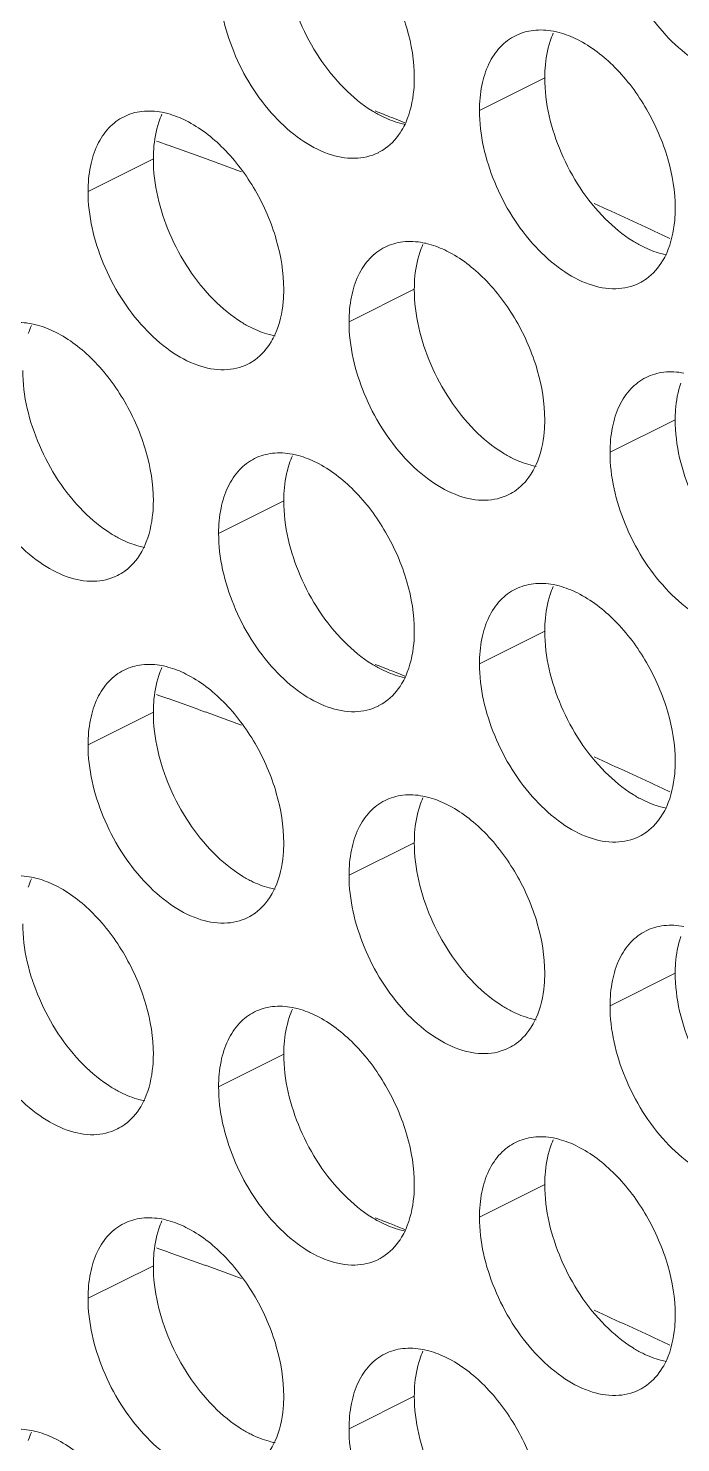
# Model space of a CAD drawing. Header units: millimetres. Extents: x 0 to 2524, y 0 to 1785.
# Drawn here: x 1863.47 to 1869.12, y 838.28 to 850.55 of the extents above; entities that cross this region are included whole.
import ezdxf

# ---------------------------------------------------------------- set-up
doc = ezdxf.new("R2010")
doc.units = ezdxf.units.MM
doc.header["$LTSCALE"] = 0.1
doc.layers.add('标注', color=251, linetype='Continuous', lineweight=9)

msp = doc.modelspace()

# ---------------------------------------------------------------- linework, layer by layer
at = {"layer": '标注'}
for p, q in [((1867.945, 850.118), (1867.379, 849.835)), ((1866.618, 849.774), (1866.672, 849.753)), ((1866.672, 849.753), (1866.731, 849.729)), ((1864.599, 849.562), (1864.577, 849.569)), ((1864.678, 849.534), (1864.599, 849.562)), ((1864.551, 849.415), (1863.985, 849.132)), ((1868.969, 848.754), (1869.03, 848.725)), ((1866.814, 848.284), (1866.248, 848.001)), ((1869.076, 847.153), (1868.511, 846.87)), ((1865.682, 846.45), (1865.117, 846.167)), ((1867.945, 845.318), (1867.379, 845.035)), ((1866.618, 844.974), (1866.672, 844.953)), ((1866.672, 844.953), (1866.731, 844.929)), ((1864.599, 844.762), (1864.577, 844.769)), ((1864.678, 844.734), (1864.599, 844.762)), ((1864.551, 844.615), (1863.985, 844.332)), ((1868.969, 843.954), (1869.03, 843.925)), ((1866.814, 843.484), (1866.248, 843.201)), ((1869.076, 842.353), (1868.511, 842.07)), ((1865.682, 841.65), (1865.117, 841.367)), ((1867.945, 840.518), (1867.379, 840.235)), ((1866.618, 840.174), (1866.672, 840.153)), ((1866.672, 840.153), (1866.731, 840.129)), ((1864.599, 839.962), (1864.577, 839.969)), ((1864.678, 839.934), (1864.599, 839.962)), ((1864.551, 839.815), (1863.985, 839.532)), ((1868.969, 839.154), (1869.03, 839.125)), ((1866.814, 838.684), (1866.248, 838.401))]:
    msp.add_line(p, q, dxfattribs=at)
for centre, radius, start, end in [((1868.689, 850.207), 0.734, 155.8796, 161.7803), ((1865.295, 849.504), 0.734, 155.8796, 161.7803), ((1850.978, 810.636), 42.147, 68.2177, 68.4277), ((1850.332, 808.891), 43.1, 70.0992, 70.5572), ((1866.299, 849.875), 0.453, 296.5256, 305.9034), ((1850.171, 808.448), 43.572, 69.6619, 70.0992), ((1849.654, 807.547), 45.509, 64.8858, 65.7125), ((1867.558, 848.373), 0.734, 155.8796, 161.7803), ((1868.562, 848.743), 0.453, 296.5256, 305.9034), ((1864.164, 847.67), 0.734, 155.8796, 161.7803), ((1865.168, 848.04), 0.453, 296.5256, 305.9034), ((1866.427, 846.539), 0.734, 155.8796, 161.7803), ((1867.431, 846.909), 0.453, 296.5256, 305.9034), ((1864.037, 846.206), 0.453, 296.5256, 305.9034), ((1868.689, 845.407), 0.734, 155.8796, 161.7803), ((1865.295, 844.704), 0.734, 155.8796, 161.7803), ((1850.978, 805.836), 42.147, 68.2177, 68.4277), ((1850.332, 804.091), 43.1, 70.0992, 70.5572), ((1866.299, 845.075), 0.453, 296.5256, 305.9034), ((1850.171, 803.648), 43.572, 69.6619, 70.0992), ((1849.654, 802.747), 45.509, 64.8858, 65.7125), ((1867.558, 843.573), 0.734, 155.8796, 161.7803), ((1868.562, 843.943), 0.453, 296.5256, 305.9034), ((1864.164, 842.87), 0.734, 155.8796, 161.7803), ((1865.168, 843.24), 0.453, 296.5256, 305.9034), ((1866.427, 841.739), 0.734, 155.8796, 161.7803), ((1867.431, 842.109), 0.453, 296.5256, 305.9034), ((1864.037, 841.406), 0.453, 296.5256, 305.9034), ((1868.689, 840.607), 0.734, 155.8796, 161.7803), ((1865.295, 839.904), 0.734, 155.8796, 161.7803), ((1850.978, 801.036), 42.147, 68.2177, 68.4277), ((1850.332, 799.291), 43.1, 70.0992, 70.5572), ((1850.171, 798.848), 43.572, 69.6619, 70.0992), ((1866.299, 840.275), 0.453, 296.5256, 305.9034), ((1849.654, 797.947), 45.509, 64.8858, 65.7125), ((1867.558, 838.773), 0.734, 155.8796, 161.7803), ((1868.562, 839.143), 0.453, 296.5256, 305.9034), ((1864.164, 838.07), 0.734, 155.8796, 161.7803)]:
    msp.add_arc(centre, radius, start, end, dxfattribs=at)
for points, knots in [([(1865.965, 851.582), (1866.086, 851.521), (1866.316, 851.341), (1866.582, 850.983), (1866.764, 850.564), (1866.814, 850.263), (1866.814, 850.118)], [0, 0, 0, 0, 0.229676, 0.488215, 0.753207, 1, 1, 1, 1]), ([(1869.896, 850.172), (1869.833, 850.141), (1869.683, 850.107), (1869.445, 850.155), (1869.207, 850.285), (1868.899, 850.563), (1868.613, 851.026), (1868.511, 851.458), (1868.511, 851.67)], [0, 0, 0, 0, 0.090718, 0.191742, 0.308104, 0.439279, 0.725532, 1, 1, 1, 1]), ([(1866.206, 850.028), (1866.044, 850.19), (1865.793, 850.577), (1865.682, 851.028), (1865.682, 851.25)], [0, 0, 0, 0, 0.508684, 1, 1, 1, 1]), ([(1866.502, 849.469), (1866.439, 849.438), (1866.289, 849.404), (1866.051, 849.452), (1865.813, 849.582), (1865.505, 849.86), (1865.219, 850.323), (1865.117, 850.755), (1865.117, 850.967)], [0, 0, 0, 0, 0.090718, 0.191742, 0.308104, 0.439279, 0.725532, 1, 1, 1, 1]), ([(1867.379, 849.835), (1867.379, 849.908), (1867.391, 850.047), (1867.45, 850.237), (1867.55, 850.39), (1867.642, 850.46), (1867.691, 850.484)], [0, 0, 0, 0, 0.289235, 0.54966, 0.782932, 1, 1, 1, 1]), ([(1867.691, 850.484), (1867.74, 850.508), (1867.85, 850.54), (1867.963, 850.533), (1868.02, 850.523)], [0, 0, 0, 0, 0.482538, 1, 1, 1, 1]), ([(1868.02, 850.523), (1868.037, 850.519), (1868.109, 850.503), (1868.178, 850.475), (1868.228, 850.45)], [0, 0, 0, 0, 0.238696, 1, 1, 1, 1]), ([(1867.945, 850.118), (1867.945, 850.147), (1867.949, 850.254), (1867.967, 850.361), (1867.992, 850.437)], [0, 0, 0, 0, 0.264225, 1, 1, 1, 1]), ([(1868.228, 850.45), (1868.348, 850.39), (1868.579, 850.21), (1868.845, 849.852), (1869.026, 849.433), (1869.076, 849.132), (1869.076, 848.987)], [0, 0, 0, 0, 0.229676, 0.488215, 0.753207, 1, 1, 1, 1]), ([(1866.814, 850.118), (1866.814, 850.083), (1866.808, 849.95), (1866.779, 849.818), (1866.739, 849.729)], [0, 0, 0, 0, 0.268874, 1, 1, 1, 1]), ([(1868.469, 848.896), (1868.307, 849.059), (1868.056, 849.446), (1867.945, 849.897), (1867.945, 850.118)], [0, 0, 0, 0, 0.508684, 1, 1, 1, 1]), ([(1866.531, 849.786), (1866.502, 849.8), (1866.384, 849.867), (1866.279, 849.954), (1866.206, 850.028)], [0, 0, 0, 0, 0.235002, 1, 1, 1, 1]), ([(1863.985, 849.132), (1863.985, 849.205), (1863.997, 849.344), (1864.056, 849.534), (1864.156, 849.687), (1864.248, 849.757), (1864.297, 849.781)], [0, 0, 0, 0, 0.289235, 0.54966, 0.782932, 1, 1, 1, 1]), ([(1864.297, 849.781), (1864.345, 849.806), (1864.455, 849.837), (1864.569, 849.83), (1864.626, 849.82)], [0, 0, 0, 0, 0.482538, 1, 1, 1, 1]), ([(1864.551, 849.415), (1864.551, 849.444), (1864.555, 849.551), (1864.573, 849.659), (1864.598, 849.734)], [0, 0, 0, 0, 0.264225, 1, 1, 1, 1]), ([(1864.626, 849.82), (1864.643, 849.816), (1864.715, 849.8), (1864.784, 849.772), (1864.834, 849.747)], [0, 0, 0, 0, 0.238696, 1, 1, 1, 1]), ([(1864.834, 849.747), (1864.954, 849.687), (1865.185, 849.507), (1865.451, 849.149), (1865.632, 848.73), (1865.682, 848.429), (1865.682, 848.284)], [0, 0, 0, 0, 0.229676, 0.488215, 0.753207, 1, 1, 1, 1]), ([(1866.738, 849.714), (1866.721, 849.717), (1866.65, 849.734), (1866.581, 849.761), (1866.531, 849.786)], [0, 0, 0, 0, 0.238696, 1, 1, 1, 1]), ([(1868.764, 848.338), (1868.702, 848.307), (1868.552, 848.273), (1868.314, 848.32), (1868.076, 848.451), (1867.768, 848.729), (1867.482, 849.191), (1867.379, 849.624), (1867.379, 849.835)], [0, 0, 0, 0, 0.090718, 0.191742, 0.308104, 0.439279, 0.725532, 1, 1, 1, 1]), ([(1866.739, 849.729), (1866.729, 849.706), (1866.685, 849.622), (1866.621, 849.548), (1866.565, 849.508)], [0, 0, 0, 0, 0.265525, 1, 1, 1, 1]), ([(1865.075, 848.193), (1864.913, 848.356), (1864.662, 848.743), (1864.551, 849.194), (1864.551, 849.415)], [0, 0, 0, 0, 0.508684, 1, 1, 1, 1]), ([(1865.37, 847.635), (1865.308, 847.604), (1865.158, 847.57), (1864.92, 847.617), (1864.682, 847.748), (1864.374, 848.026), (1864.088, 848.488), (1863.985, 848.921), (1863.985, 849.132)], [0, 0, 0, 0, 0.090718, 0.191742, 0.308104, 0.439279, 0.725532, 1, 1, 1, 1]), ([(1868.794, 848.655), (1868.765, 848.669), (1868.647, 848.735), (1868.542, 848.823), (1868.469, 848.896)], [0, 0, 0, 0, 0.235002, 1, 1, 1, 1]), ([(1869.076, 848.987), (1869.076, 848.951), (1869.071, 848.819), (1869.041, 848.686), (1869.002, 848.598)], [0, 0, 0, 0, 0.268874, 1, 1, 1, 1]), ([(1866.248, 848.001), (1866.248, 848.074), (1866.26, 848.213), (1866.319, 848.403), (1866.418, 848.555), (1866.511, 848.626), (1866.56, 848.65)], [0, 0, 0, 0, 0.289235, 0.54966, 0.782932, 1, 1, 1, 1]), ([(1866.56, 848.65), (1866.608, 848.674), (1866.718, 848.706), (1866.832, 848.699), (1866.889, 848.688)], [0, 0, 0, 0, 0.482538, 1, 1, 1, 1]), ([(1866.889, 848.688), (1866.906, 848.685), (1866.978, 848.668), (1867.046, 848.641), (1867.096, 848.616)], [0, 0, 0, 0, 0.238696, 1, 1, 1, 1]), ([(1869.001, 848.583), (1868.984, 848.586), (1868.912, 848.602), (1868.844, 848.63), (1868.794, 848.655)], [0, 0, 0, 0, 0.238696, 1, 1, 1, 1]), ([(1866.814, 848.284), (1866.814, 848.312), (1866.817, 848.42), (1866.836, 848.527), (1866.861, 848.602)], [0, 0, 0, 0, 0.264225, 1, 1, 1, 1]), ([(1867.096, 848.616), (1867.217, 848.556), (1867.448, 848.375), (1867.714, 848.017), (1867.895, 847.599), (1867.945, 847.297), (1867.945, 847.153)], [0, 0, 0, 0, 0.229676, 0.488215, 0.753207, 1, 1, 1, 1]), ([(1869.002, 848.598), (1868.991, 848.575), (1868.948, 848.491), (1868.884, 848.417), (1868.828, 848.376)], [0, 0, 0, 0, 0.265525, 1, 1, 1, 1]), ([(1865.682, 848.284), (1865.682, 848.248), (1865.677, 848.116), (1865.647, 847.983), (1865.608, 847.895)], [0, 0, 0, 0, 0.268874, 1, 1, 1, 1]), ([(1867.337, 847.062), (1867.176, 847.225), (1866.925, 847.612), (1866.814, 848.062), (1866.814, 848.284)], [0, 0, 0, 0, 0.508684, 1, 1, 1, 1]), ([(1865.399, 847.952), (1865.371, 847.966), (1865.253, 848.032), (1865.148, 848.12), (1865.075, 848.193)], [0, 0, 0, 0, 0.235002, 1, 1, 1, 1]), ([(1863.166, 847.947), (1863.214, 847.971), (1863.324, 848.003), (1863.438, 847.996), (1863.495, 847.985)], [0, 0, 0, 0, 0.482538, 1, 1, 1, 1]), ([(1863.495, 847.985), (1863.512, 847.982), (1863.583, 847.965), (1863.652, 847.938), (1863.702, 847.913)], [0, 0, 0, 0, 0.238696, 1, 1, 1, 1]), ([(1863.702, 847.913), (1863.823, 847.853), (1864.054, 847.672), (1864.32, 847.314), (1864.501, 846.896), (1864.551, 846.595), (1864.551, 846.45)], [0, 0, 0, 0, 0.229676, 0.488215, 0.753207, 1, 1, 1, 1]), ([(1865.607, 847.88), (1865.59, 847.883), (1865.518, 847.9), (1865.449, 847.927), (1865.399, 847.952)], [0, 0, 0, 0, 0.238696, 1, 1, 1, 1]), ([(1865.608, 847.895), (1865.597, 847.872), (1865.554, 847.788), (1865.49, 847.714), (1865.434, 847.673)], [0, 0, 0, 0, 0.265525, 1, 1, 1, 1]), ([(1867.633, 846.504), (1867.57, 846.472), (1867.421, 846.438), (1867.183, 846.486), (1866.944, 846.617), (1866.637, 846.894), (1866.351, 847.357), (1866.248, 847.789), (1866.248, 848.001)], [0, 0, 0, 0, 0.090718, 0.191742, 0.308104, 0.439279, 0.725532, 1, 1, 1, 1]), ([(1863.943, 846.359), (1863.782, 846.522), (1863.531, 846.909), (1863.419, 847.359), (1863.419, 847.581)], [0, 0, 0, 0, 0.508684, 1, 1, 1, 1]), ([(1868.823, 847.519), (1868.871, 847.543), (1868.981, 847.575), (1869.095, 847.568), (1869.151, 847.557)], [0, 0, 0, 0, 0.482538, 1, 1, 1, 1]), ([(1868.511, 846.87), (1868.511, 846.943), (1868.523, 847.081), (1868.582, 847.272), (1868.681, 847.424), (1868.774, 847.494), (1868.823, 847.519)], [0, 0, 0, 0, 0.289235, 0.54966, 0.782932, 1, 1, 1, 1]), ([(1869.076, 847.153), (1869.076, 847.181), (1869.08, 847.288), (1869.099, 847.396), (1869.124, 847.471)], [0, 0, 0, 0, 0.264225, 1, 1, 1, 1]), ([(1864.239, 845.801), (1864.176, 845.769), (1864.026, 845.735), (1863.789, 845.783), (1863.55, 845.914), (1863.242, 846.191), (1862.956, 846.654), (1862.854, 847.086), (1862.854, 847.298)], [0, 0, 0, 0, 0.090718, 0.191742, 0.308104, 0.439279, 0.725532, 1, 1, 1, 1]), ([(1867.662, 846.82), (1867.634, 846.835), (1867.516, 846.901), (1867.41, 846.988), (1867.337, 847.062)], [0, 0, 0, 0, 0.235002, 1, 1, 1, 1]), ([(1867.945, 847.153), (1867.945, 847.117), (1867.939, 846.985), (1867.91, 846.852), (1867.87, 846.764)], [0, 0, 0, 0, 0.268874, 1, 1, 1, 1]), ([(1869.6, 845.93), (1869.439, 846.093), (1869.188, 846.48), (1869.076, 846.931), (1869.076, 847.153)], [0, 0, 0, 0, 0.508684, 1, 1, 1, 1]), ([(1865.117, 846.167), (1865.117, 846.24), (1865.129, 846.379), (1865.188, 846.569), (1865.287, 846.721), (1865.38, 846.791), (1865.428, 846.816)], [0, 0, 0, 0, 0.289235, 0.54966, 0.782932, 1, 1, 1, 1]), ([(1865.428, 846.816), (1865.477, 846.84), (1865.587, 846.872), (1865.701, 846.865), (1865.757, 846.854)], [0, 0, 0, 0, 0.482538, 1, 1, 1, 1]), ([(1865.757, 846.854), (1865.775, 846.851), (1865.846, 846.834), (1865.915, 846.807), (1865.965, 846.782)], [0, 0, 0, 0, 0.238696, 1, 1, 1, 1]), ([(1867.87, 846.748), (1867.853, 846.752), (1867.781, 846.768), (1867.712, 846.795), (1867.662, 846.82)], [0, 0, 0, 0, 0.238696, 1, 1, 1, 1]), ([(1869.896, 845.372), (1869.833, 845.341), (1869.683, 845.307), (1869.445, 845.355), (1869.207, 845.485), (1868.899, 845.763), (1868.613, 846.226), (1868.511, 846.658), (1868.511, 846.87)], [0, 0, 0, 0, 0.090718, 0.191742, 0.308104, 0.439279, 0.725532, 1, 1, 1, 1]), ([(1865.682, 846.45), (1865.682, 846.478), (1865.686, 846.585), (1865.705, 846.693), (1865.73, 846.768)], [0, 0, 0, 0, 0.264225, 1, 1, 1, 1]), ([(1865.965, 846.782), (1866.086, 846.721), (1866.316, 846.541), (1866.582, 846.183), (1866.764, 845.764), (1866.814, 845.463), (1866.814, 845.318)], [0, 0, 0, 0, 0.229676, 0.488215, 0.753207, 1, 1, 1, 1]), ([(1867.87, 846.764), (1867.86, 846.741), (1867.817, 846.657), (1867.753, 846.583), (1867.696, 846.542)], [0, 0, 0, 0, 0.265525, 1, 1, 1, 1]), ([(1864.551, 846.45), (1864.551, 846.414), (1864.545, 846.282), (1864.516, 846.149), (1864.476, 846.061)], [0, 0, 0, 0, 0.268874, 1, 1, 1, 1]), ([(1866.206, 845.228), (1866.044, 845.39), (1865.793, 845.777), (1865.682, 846.228), (1865.682, 846.45)], [0, 0, 0, 0, 0.508684, 1, 1, 1, 1]), ([(1864.268, 846.117), (1864.24, 846.132), (1864.122, 846.198), (1864.016, 846.286), (1863.943, 846.359)], [0, 0, 0, 0, 0.235002, 1, 1, 1, 1]), ([(1864.476, 846.045), (1864.459, 846.049), (1864.387, 846.065), (1864.318, 846.092), (1864.268, 846.117)], [0, 0, 0, 0, 0.238696, 1, 1, 1, 1]), ([(1864.476, 846.061), (1864.466, 846.038), (1864.423, 845.954), (1864.359, 845.88), (1864.302, 845.839)], [0, 0, 0, 0, 0.265525, 1, 1, 1, 1]), ([(1866.502, 844.669), (1866.439, 844.638), (1866.289, 844.604), (1866.051, 844.652), (1865.813, 844.782), (1865.505, 845.06), (1865.219, 845.523), (1865.117, 845.955), (1865.117, 846.167)], [0, 0, 0, 0, 0.090718, 0.191742, 0.308104, 0.439279, 0.725532, 1, 1, 1, 1]), ([(1867.379, 845.035), (1867.379, 845.108), (1867.391, 845.247), (1867.45, 845.437), (1867.55, 845.59), (1867.642, 845.66), (1867.691, 845.684)], [0, 0, 0, 0, 0.289235, 0.54966, 0.782932, 1, 1, 1, 1]), ([(1867.691, 845.684), (1867.74, 845.708), (1867.85, 845.74), (1867.963, 845.733), (1868.02, 845.723)], [0, 0, 0, 0, 0.482538, 1, 1, 1, 1]), ([(1868.02, 845.723), (1868.037, 845.719), (1868.109, 845.703), (1868.178, 845.675), (1868.228, 845.65)], [0, 0, 0, 0, 0.238696, 1, 1, 1, 1]), ([(1867.945, 845.318), (1867.945, 845.347), (1867.949, 845.454), (1867.967, 845.561), (1867.992, 845.637)], [0, 0, 0, 0, 0.264225, 1, 1, 1, 1]), ([(1868.228, 845.65), (1868.348, 845.59), (1868.579, 845.41), (1868.845, 845.052), (1869.026, 844.633), (1869.076, 844.332), (1869.076, 844.187)], [0, 0, 0, 0, 0.229676, 0.488215, 0.753207, 1, 1, 1, 1]), ([(1866.814, 845.318), (1866.814, 845.283), (1866.808, 845.15), (1866.779, 845.018), (1866.739, 844.929)], [0, 0, 0, 0, 0.268874, 1, 1, 1, 1]), ([(1868.469, 844.096), (1868.307, 844.259), (1868.056, 844.646), (1867.945, 845.097), (1867.945, 845.318)], [0, 0, 0, 0, 0.508684, 1, 1, 1, 1]), ([(1866.531, 844.986), (1866.502, 845), (1866.384, 845.067), (1866.279, 845.154), (1866.206, 845.228)], [0, 0, 0, 0, 0.235002, 1, 1, 1, 1]), ([(1863.985, 844.332), (1863.985, 844.405), (1863.997, 844.544), (1864.056, 844.734), (1864.156, 844.887), (1864.248, 844.957), (1864.297, 844.981)], [0, 0, 0, 0, 0.289235, 0.54966, 0.782932, 1, 1, 1, 1]), ([(1864.297, 844.981), (1864.345, 845.006), (1864.455, 845.037), (1864.569, 845.03), (1864.626, 845.02)], [0, 0, 0, 0, 0.482538, 1, 1, 1, 1]), ([(1864.626, 845.02), (1864.643, 845.016), (1864.715, 845), (1864.784, 844.972), (1864.834, 844.947)], [0, 0, 0, 0, 0.238696, 1, 1, 1, 1]), ([(1864.834, 844.947), (1864.954, 844.887), (1865.185, 844.707), (1865.451, 844.349), (1865.632, 843.93), (1865.682, 843.629), (1865.682, 843.484)], [0, 0, 0, 0, 0.229676, 0.488215, 0.753207, 1, 1, 1, 1]), ([(1866.738, 844.914), (1866.721, 844.917), (1866.65, 844.934), (1866.581, 844.961), (1866.531, 844.986)], [0, 0, 0, 0, 0.238696, 1, 1, 1, 1]), ([(1868.764, 843.538), (1868.702, 843.507), (1868.552, 843.473), (1868.314, 843.52), (1868.076, 843.651), (1867.768, 843.929), (1867.482, 844.391), (1867.379, 844.824), (1867.379, 845.035)], [0, 0, 0, 0, 0.090718, 0.191742, 0.308104, 0.439279, 0.725532, 1, 1, 1, 1]), ([(1864.551, 844.615), (1864.551, 844.644), (1864.555, 844.751), (1864.573, 844.859), (1864.598, 844.934)], [0, 0, 0, 0, 0.264225, 1, 1, 1, 1]), ([(1866.739, 844.929), (1866.729, 844.906), (1866.685, 844.822), (1866.621, 844.748), (1866.565, 844.708)], [0, 0, 0, 0, 0.265525, 1, 1, 1, 1]), ([(1865.075, 843.393), (1864.913, 843.556), (1864.662, 843.943), (1864.551, 844.394), (1864.551, 844.615)], [0, 0, 0, 0, 0.508684, 1, 1, 1, 1]), ([(1865.37, 842.835), (1865.308, 842.804), (1865.158, 842.77), (1864.92, 842.817), (1864.682, 842.948), (1864.374, 843.226), (1864.088, 843.688), (1863.985, 844.121), (1863.985, 844.332)], [0, 0, 0, 0, 0.090718, 0.191742, 0.308104, 0.439279, 0.725532, 1, 1, 1, 1]), ([(1868.794, 843.855), (1868.765, 843.869), (1868.647, 843.935), (1868.542, 844.023), (1868.469, 844.096)], [0, 0, 0, 0, 0.235002, 1, 1, 1, 1]), ([(1869.076, 844.187), (1869.076, 844.151), (1869.071, 844.019), (1869.041, 843.886), (1869.002, 843.798)], [0, 0, 0, 0, 0.268874, 1, 1, 1, 1]), ([(1866.248, 843.201), (1866.248, 843.274), (1866.26, 843.413), (1866.319, 843.603), (1866.418, 843.755), (1866.511, 843.826), (1866.56, 843.85)], [0, 0, 0, 0, 0.289235, 0.54966, 0.782932, 1, 1, 1, 1]), ([(1866.56, 843.85), (1866.608, 843.874), (1866.718, 843.906), (1866.832, 843.899), (1866.889, 843.888)], [0, 0, 0, 0, 0.482538, 1, 1, 1, 1]), ([(1866.889, 843.888), (1866.906, 843.885), (1866.978, 843.868), (1867.046, 843.841), (1867.096, 843.816)], [0, 0, 0, 0, 0.238696, 1, 1, 1, 1]), ([(1869.001, 843.783), (1868.984, 843.786), (1868.912, 843.802), (1868.844, 843.83), (1868.794, 843.855)], [0, 0, 0, 0, 0.238696, 1, 1, 1, 1]), ([(1866.814, 843.484), (1866.814, 843.512), (1866.817, 843.62), (1866.836, 843.727), (1866.861, 843.802)], [0, 0, 0, 0, 0.264225, 1, 1, 1, 1]), ([(1867.096, 843.816), (1867.217, 843.756), (1867.448, 843.575), (1867.714, 843.217), (1867.895, 842.799), (1867.945, 842.497), (1867.945, 842.353)], [0, 0, 0, 0, 0.229676, 0.488215, 0.753207, 1, 1, 1, 1]), ([(1869.002, 843.798), (1868.991, 843.775), (1868.948, 843.691), (1868.884, 843.617), (1868.828, 843.576)], [0, 0, 0, 0, 0.265525, 1, 1, 1, 1]), ([(1865.682, 843.484), (1865.682, 843.448), (1865.677, 843.316), (1865.647, 843.183), (1865.608, 843.095)], [0, 0, 0, 0, 0.268874, 1, 1, 1, 1]), ([(1867.337, 842.262), (1867.176, 842.425), (1866.925, 842.812), (1866.814, 843.262), (1866.814, 843.484)], [0, 0, 0, 0, 0.508684, 1, 1, 1, 1]), ([(1865.399, 843.152), (1865.371, 843.166), (1865.253, 843.232), (1865.148, 843.32), (1865.075, 843.393)], [0, 0, 0, 0, 0.235002, 1, 1, 1, 1]), ([(1863.166, 843.147), (1863.214, 843.171), (1863.324, 843.203), (1863.438, 843.196), (1863.495, 843.185)], [0, 0, 0, 0, 0.482538, 1, 1, 1, 1]), ([(1863.495, 843.185), (1863.512, 843.182), (1863.583, 843.165), (1863.652, 843.138), (1863.702, 843.113)], [0, 0, 0, 0, 0.238696, 1, 1, 1, 1]), ([(1863.702, 843.113), (1863.823, 843.053), (1864.054, 842.872), (1864.32, 842.514), (1864.501, 842.096), (1864.551, 841.795), (1864.551, 841.65)], [0, 0, 0, 0, 0.229676, 0.488215, 0.753207, 1, 1, 1, 1]), ([(1865.607, 843.08), (1865.59, 843.083), (1865.518, 843.1), (1865.449, 843.127), (1865.399, 843.152)], [0, 0, 0, 0, 0.238696, 1, 1, 1, 1]), ([(1867.633, 841.704), (1867.57, 841.672), (1867.421, 841.638), (1867.183, 841.686), (1866.944, 841.817), (1866.637, 842.094), (1866.351, 842.557), (1866.248, 842.989), (1866.248, 843.201)], [0, 0, 0, 0, 0.090718, 0.191742, 0.308104, 0.439279, 0.725532, 1, 1, 1, 1]), ([(1865.608, 843.095), (1865.597, 843.072), (1865.554, 842.988), (1865.49, 842.914), (1865.434, 842.873)], [0, 0, 0, 0, 0.265525, 1, 1, 1, 1]), ([(1863.943, 841.559), (1863.782, 841.722), (1863.531, 842.109), (1863.419, 842.559), (1863.419, 842.781)], [0, 0, 0, 0, 0.508684, 1, 1, 1, 1]), ([(1868.823, 842.719), (1868.871, 842.743), (1868.981, 842.775), (1869.095, 842.768), (1869.151, 842.757)], [0, 0, 0, 0, 0.482538, 1, 1, 1, 1]), ([(1868.511, 842.07), (1868.511, 842.143), (1868.523, 842.281), (1868.582, 842.472), (1868.681, 842.624), (1868.774, 842.694), (1868.823, 842.719)], [0, 0, 0, 0, 0.289235, 0.54966, 0.782932, 1, 1, 1, 1]), ([(1869.076, 842.353), (1869.076, 842.381), (1869.08, 842.488), (1869.099, 842.596), (1869.124, 842.671)], [0, 0, 0, 0, 0.264225, 1, 1, 1, 1]), ([(1864.239, 841.001), (1864.176, 840.969), (1864.026, 840.935), (1863.789, 840.983), (1863.55, 841.114), (1863.242, 841.391), (1862.956, 841.854), (1862.854, 842.286), (1862.854, 842.498)], [0, 0, 0, 0, 0.090718, 0.191742, 0.308104, 0.439279, 0.725532, 1, 1, 1, 1]), ([(1867.662, 842.02), (1867.634, 842.035), (1867.516, 842.101), (1867.41, 842.188), (1867.337, 842.262)], [0, 0, 0, 0, 0.235002, 1, 1, 1, 1]), ([(1867.945, 842.353), (1867.945, 842.317), (1867.939, 842.185), (1867.91, 842.052), (1867.87, 841.964)], [0, 0, 0, 0, 0.268874, 1, 1, 1, 1]), ([(1869.6, 841.13), (1869.439, 841.293), (1869.188, 841.68), (1869.076, 842.131), (1869.076, 842.353)], [0, 0, 0, 0, 0.508684, 1, 1, 1, 1]), ([(1865.117, 841.367), (1865.117, 841.44), (1865.129, 841.579), (1865.188, 841.769), (1865.287, 841.921), (1865.38, 841.991), (1865.428, 842.016)], [0, 0, 0, 0, 0.289235, 0.54966, 0.782932, 1, 1, 1, 1]), ([(1865.428, 842.016), (1865.477, 842.04), (1865.587, 842.072), (1865.701, 842.065), (1865.757, 842.054)], [0, 0, 0, 0, 0.482538, 1, 1, 1, 1]), ([(1865.757, 842.054), (1865.775, 842.051), (1865.846, 842.034), (1865.915, 842.007), (1865.965, 841.982)], [0, 0, 0, 0, 0.238696, 1, 1, 1, 1]), ([(1867.87, 841.948), (1867.853, 841.952), (1867.781, 841.968), (1867.712, 841.995), (1867.662, 842.02)], [0, 0, 0, 0, 0.238696, 1, 1, 1, 1]), ([(1869.896, 840.572), (1869.833, 840.541), (1869.683, 840.507), (1869.445, 840.555), (1869.207, 840.685), (1868.899, 840.963), (1868.613, 841.426), (1868.511, 841.858), (1868.511, 842.07)], [0, 0, 0, 0, 0.090718, 0.191742, 0.308104, 0.439279, 0.725532, 1, 1, 1, 1]), ([(1865.682, 841.65), (1865.682, 841.678), (1865.686, 841.785), (1865.705, 841.893), (1865.73, 841.968)], [0, 0, 0, 0, 0.264225, 1, 1, 1, 1]), ([(1865.965, 841.982), (1866.086, 841.921), (1866.316, 841.741), (1866.582, 841.383), (1866.764, 840.964), (1866.814, 840.663), (1866.814, 840.518)], [0, 0, 0, 0, 0.229676, 0.488215, 0.753207, 1, 1, 1, 1]), ([(1867.87, 841.964), (1867.86, 841.941), (1867.817, 841.857), (1867.753, 841.783), (1867.696, 841.742)], [0, 0, 0, 0, 0.265525, 1, 1, 1, 1]), ([(1864.551, 841.65), (1864.551, 841.614), (1864.545, 841.482), (1864.516, 841.349), (1864.476, 841.261)], [0, 0, 0, 0, 0.268874, 1, 1, 1, 1]), ([(1866.206, 840.428), (1866.044, 840.59), (1865.793, 840.977), (1865.682, 841.428), (1865.682, 841.65)], [0, 0, 0, 0, 0.508684, 1, 1, 1, 1]), ([(1864.268, 841.317), (1864.24, 841.332), (1864.122, 841.398), (1864.016, 841.486), (1863.943, 841.559)], [0, 0, 0, 0, 0.235002, 1, 1, 1, 1]), ([(1864.476, 841.245), (1864.459, 841.249), (1864.387, 841.265), (1864.318, 841.292), (1864.268, 841.317)], [0, 0, 0, 0, 0.238696, 1, 1, 1, 1]), ([(1866.502, 839.869), (1866.439, 839.838), (1866.289, 839.804), (1866.051, 839.852), (1865.813, 839.982), (1865.505, 840.26), (1865.219, 840.723), (1865.117, 841.155), (1865.117, 841.367)], [0, 0, 0, 0, 0.090718, 0.191742, 0.308104, 0.439279, 0.725532, 1, 1, 1, 1]), ([(1864.476, 841.261), (1864.466, 841.238), (1864.423, 841.154), (1864.359, 841.08), (1864.302, 841.039)], [0, 0, 0, 0, 0.265525, 1, 1, 1, 1]), ([(1867.691, 840.884), (1867.74, 840.908), (1867.85, 840.94), (1867.963, 840.933), (1868.02, 840.923)], [0, 0, 0, 0, 0.482538, 1, 1, 1, 1]), ([(1868.02, 840.923), (1868.037, 840.919), (1868.109, 840.903), (1868.178, 840.875), (1868.228, 840.85)], [0, 0, 0, 0, 0.238696, 1, 1, 1, 1]), ([(1867.379, 840.235), (1867.379, 840.308), (1867.391, 840.447), (1867.45, 840.637), (1867.55, 840.79), (1867.642, 840.86), (1867.691, 840.884)], [0, 0, 0, 0, 0.289235, 0.54966, 0.782932, 1, 1, 1, 1]), ([(1867.945, 840.518), (1867.945, 840.547), (1867.949, 840.654), (1867.967, 840.761), (1867.992, 840.837)], [0, 0, 0, 0, 0.264225, 1, 1, 1, 1]), ([(1868.228, 840.85), (1868.348, 840.79), (1868.579, 840.61), (1868.845, 840.252), (1869.026, 839.833), (1869.076, 839.532), (1869.076, 839.387)], [0, 0, 0, 0, 0.229676, 0.488215, 0.753207, 1, 1, 1, 1]), ([(1866.531, 840.186), (1866.502, 840.2), (1866.384, 840.267), (1866.279, 840.354), (1866.206, 840.428)], [0, 0, 0, 0, 0.235002, 1, 1, 1, 1]), ([(1866.814, 840.518), (1866.814, 840.483), (1866.808, 840.35), (1866.779, 840.218), (1866.739, 840.129)], [0, 0, 0, 0, 0.268874, 1, 1, 1, 1]), ([(1868.469, 839.296), (1868.307, 839.459), (1868.056, 839.846), (1867.945, 840.297), (1867.945, 840.518)], [0, 0, 0, 0, 0.508684, 1, 1, 1, 1]), ([(1863.985, 839.532), (1863.985, 839.605), (1863.997, 839.744), (1864.056, 839.934), (1864.156, 840.087), (1864.248, 840.157), (1864.297, 840.181)], [0, 0, 0, 0, 0.289235, 0.54966, 0.782932, 1, 1, 1, 1]), ([(1864.297, 840.181), (1864.345, 840.206), (1864.455, 840.237), (1864.569, 840.23), (1864.626, 840.22)], [0, 0, 0, 0, 0.482538, 1, 1, 1, 1]), ([(1864.626, 840.22), (1864.643, 840.216), (1864.715, 840.2), (1864.784, 840.172), (1864.834, 840.147)], [0, 0, 0, 0, 0.238696, 1, 1, 1, 1]), ([(1866.738, 840.114), (1866.721, 840.117), (1866.65, 840.134), (1866.581, 840.161), (1866.531, 840.186)], [0, 0, 0, 0, 0.238696, 1, 1, 1, 1]), ([(1868.764, 838.738), (1868.702, 838.707), (1868.552, 838.673), (1868.314, 838.72), (1868.076, 838.851), (1867.768, 839.129), (1867.482, 839.591), (1867.379, 840.024), (1867.379, 840.235)], [0, 0, 0, 0, 0.090718, 0.191742, 0.308104, 0.439279, 0.725532, 1, 1, 1, 1]), ([(1864.551, 839.815), (1864.551, 839.844), (1864.555, 839.951), (1864.573, 840.059), (1864.598, 840.134)], [0, 0, 0, 0, 0.264225, 1, 1, 1, 1]), ([(1864.834, 840.147), (1864.954, 840.087), (1865.185, 839.907), (1865.451, 839.549), (1865.632, 839.13), (1865.682, 838.829), (1865.682, 838.684)], [0, 0, 0, 0, 0.229676, 0.488215, 0.753207, 1, 1, 1, 1]), ([(1866.739, 840.129), (1866.729, 840.106), (1866.685, 840.022), (1866.621, 839.948), (1866.565, 839.908)], [0, 0, 0, 0, 0.265525, 1, 1, 1, 1]), ([(1865.075, 838.593), (1864.913, 838.756), (1864.662, 839.143), (1864.551, 839.594), (1864.551, 839.815)], [0, 0, 0, 0, 0.508684, 1, 1, 1, 1]), ([(1865.37, 838.035), (1865.308, 838.004), (1865.158, 837.97), (1864.92, 838.017), (1864.682, 838.148), (1864.374, 838.426), (1864.088, 838.888), (1863.985, 839.321), (1863.985, 839.532)], [0, 0, 0, 0, 0.090718, 0.191742, 0.308104, 0.439279, 0.725532, 1, 1, 1, 1]), ([(1869.076, 839.387), (1869.076, 839.351), (1869.071, 839.219), (1869.041, 839.086), (1869.002, 838.998)], [0, 0, 0, 0, 0.268874, 1, 1, 1, 1]), ([(1868.794, 839.055), (1868.765, 839.069), (1868.647, 839.135), (1868.542, 839.223), (1868.469, 839.296)], [0, 0, 0, 0, 0.235002, 1, 1, 1, 1]), ([(1866.56, 839.05), (1866.608, 839.074), (1866.718, 839.106), (1866.832, 839.099), (1866.889, 839.088)], [0, 0, 0, 0, 0.482538, 1, 1, 1, 1]), ([(1866.889, 839.088), (1866.906, 839.085), (1866.978, 839.068), (1867.046, 839.041), (1867.096, 839.016)], [0, 0, 0, 0, 0.238696, 1, 1, 1, 1]), ([(1866.248, 838.401), (1866.248, 838.474), (1866.26, 838.613), (1866.319, 838.803), (1866.418, 838.955), (1866.511, 839.026), (1866.56, 839.05)], [0, 0, 0, 0, 0.289235, 0.54966, 0.782932, 1, 1, 1, 1]), ([(1866.814, 838.684), (1866.814, 838.712), (1866.817, 838.82), (1866.836, 838.927), (1866.861, 839.002)], [0, 0, 0, 0, 0.264225, 1, 1, 1, 1]), ([(1867.096, 839.016), (1867.217, 838.956), (1867.448, 838.775), (1867.714, 838.417), (1867.895, 837.999), (1867.945, 837.697), (1867.945, 837.553)], [0, 0, 0, 0, 0.229676, 0.488215, 0.753207, 1, 1, 1, 1]), ([(1869.001, 838.983), (1868.984, 838.986), (1868.912, 839.002), (1868.844, 839.03), (1868.794, 839.055)], [0, 0, 0, 0, 0.238696, 1, 1, 1, 1]), ([(1869.002, 838.998), (1868.991, 838.975), (1868.948, 838.891), (1868.884, 838.817), (1868.828, 838.776)], [0, 0, 0, 0, 0.265525, 1, 1, 1, 1]), ([(1865.399, 838.352), (1865.371, 838.366), (1865.253, 838.432), (1865.148, 838.52), (1865.075, 838.593)], [0, 0, 0, 0, 0.235002, 1, 1, 1, 1]), ([(1865.682, 838.684), (1865.682, 838.648), (1865.677, 838.516), (1865.647, 838.383), (1865.608, 838.295)], [0, 0, 0, 0, 0.268874, 1, 1, 1, 1]), ([(1867.337, 837.462), (1867.176, 837.625), (1866.925, 838.012), (1866.814, 838.462), (1866.814, 838.684)], [0, 0, 0, 0, 0.508684, 1, 1, 1, 1]), ([(1863.166, 838.347), (1863.214, 838.371), (1863.324, 838.403), (1863.438, 838.396), (1863.495, 838.385)], [0, 0, 0, 0, 0.482538, 1, 1, 1, 1]), ([(1863.495, 838.385), (1863.512, 838.382), (1863.583, 838.365), (1863.652, 838.338), (1863.702, 838.313)], [0, 0, 0, 0, 0.238696, 1, 1, 1, 1]), ([(1865.607, 838.28), (1865.59, 838.283), (1865.518, 838.3), (1865.449, 838.327), (1865.399, 838.352)], [0, 0, 0, 0, 0.238696, 1, 1, 1, 1]), ([(1867.633, 836.904), (1867.57, 836.872), (1867.421, 836.838), (1867.183, 836.886), (1866.944, 837.017), (1866.637, 837.294), (1866.351, 837.757), (1866.248, 838.189), (1866.248, 838.401)], [0, 0, 0, 0, 0.090718, 0.191742, 0.308104, 0.439279, 0.725532, 1, 1, 1, 1]), ([(1863.702, 838.313), (1863.823, 838.253), (1864.054, 838.072), (1864.32, 837.714), (1864.501, 837.296), (1864.551, 836.995), (1864.551, 836.85)], [0, 0, 0, 0, 0.229676, 0.488215, 0.753207, 1, 1, 1, 1]), ([(1865.608, 838.295), (1865.597, 838.272), (1865.554, 838.188), (1865.49, 838.114), (1865.434, 838.073)], [0, 0, 0, 0, 0.265525, 1, 1, 1, 1])]:
    msp.add_open_spline(points, degree=3, knots=knots, dxfattribs=at)

doc.saveas('drawing.dxf')
